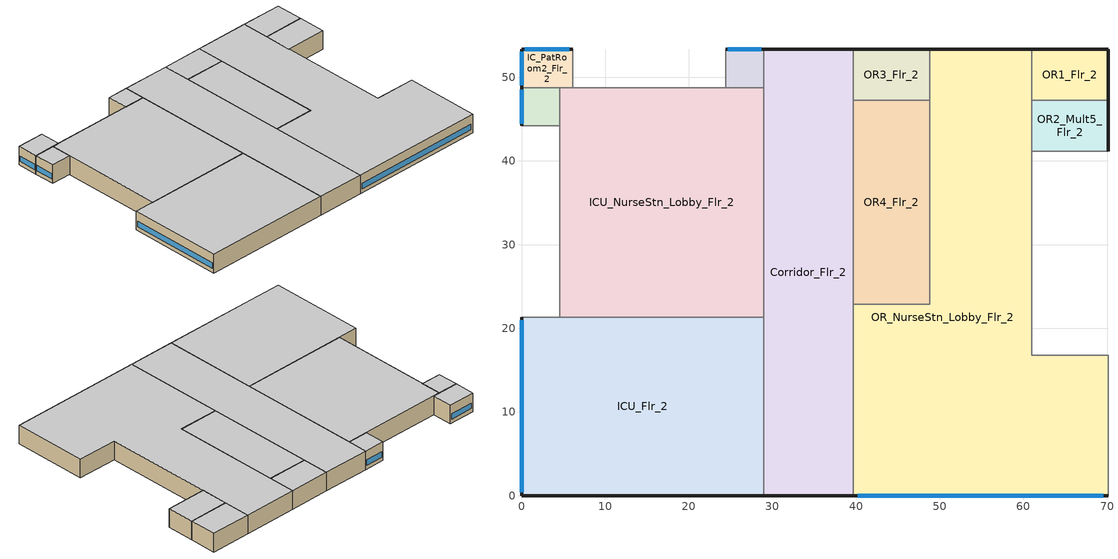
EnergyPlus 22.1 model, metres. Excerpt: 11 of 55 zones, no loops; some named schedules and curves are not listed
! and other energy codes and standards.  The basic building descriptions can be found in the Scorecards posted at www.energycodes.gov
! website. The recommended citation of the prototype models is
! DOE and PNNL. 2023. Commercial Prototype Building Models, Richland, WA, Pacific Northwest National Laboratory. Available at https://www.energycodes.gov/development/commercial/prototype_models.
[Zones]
OR1_Flr_2
 floor adiabatic (int_slab_floor): 70.1,53.34 70.1,47.24 60.96,47.24 60.96,53.34 z4.27
 wall outside (nonres_ext_wall_mid): 70.1,47.24 70.1,53.34 60.96,53.34 z4.27:8.54
 wall adiabatic (int_wall): 60.96,53.34 60.96,47.24 70.1,47.24 z4.27:8.54
 ceiling adiabatic (int_slab_ceiling): 60.96,53.34 60.96,47.24 70.1,47.24 70.1,53.34 z8.54
OR2_Mult5_Flr_2
 floor adiabatic (int_slab_floor): 70.1,47.24 70.1,41.15 60.96,41.15 60.96,47.24 z4.27
 wall outside (nonres_ext_wall_mid): 70.1,41.15 70.1,47.24 z4.27:8.54
 wall adiabatic (int_wall): 70.1,47.24 60.96,47.24 60.96,41.15 70.1,41.15 z4.27:8.54
 ceiling adiabatic (int_slab_ceiling): 60.96,47.24 60.96,41.15 70.1,41.15 70.1,47.24 z8.54
OR3_Flr_2
 floor adiabatic (int_slab_floor): 48.77,53.34 48.77,47.24 39.62,47.24 39.62,53.34 z4.27
 wall outside (nonres_ext_wall_mid): 48.77,53.34 39.62,53.34 z4.27:8.54
 wall adiabatic (int_wall): 39.62,53.34 39.62,47.24 48.77,47.24 48.77,53.34 z4.27:8.54
 ceiling adiabatic (int_slab_ceiling): 39.62,53.34 39.62,47.24 48.77,47.24 48.77,53.34 z8.54
OR4_Flr_2
 floor adiabatic (int_slab_floor): 48.77,47.24 48.77,22.86 39.62,22.86 39.62,47.24 z4.27
 wall adiabatic (int_wall): 48.77,47.24 39.62,47.24 39.62,22.86 48.77,22.86 48.77,47.24 z4.27:8.54
 ceiling adiabatic (int_slab_ceiling): 39.62,47.24 39.62,22.86 48.77,22.86 48.77,47.24 z8.54
IC_PatRoom1_Mult5_Flr_2
 floor adiabatic (int_slab_floor): 28.96,53.34 28.96,48.77 24.38,48.77 24.38,53.34 z4.27
 wall outside (nonres_ext_wall_mid): 28.96,53.34 24.38,53.34 z4.27:8.54
 wall adiabatic (int_wall): 24.38,53.34 24.38,48.77 28.96,48.77 28.96,53.34 z4.27:8.54
 window (NonresWindow_U_0.425_SHGC_West_0.249): 28.68,53.34 24.66,53.34 z5.18:6.4
 ceiling adiabatic (int_slab_ceiling): 24.38,53.34 24.38,48.77 28.96,48.77 28.96,53.34 z8.54
IC_PatRoom2_Flr_2
 floor adiabatic (int_slab_floor): 6.1,53.34 6.1,48.77 0,48.77 0,53.34 z4.27
 wall outside (nonres_ext_wall_mid): 6.1,53.34 0,53.34 0,48.77 z4.27:8.54
 wall adiabatic (int_wall): 0,48.77 6.1,48.77 6.1,53.34 z4.27:8.54
 window (NonresWindow_U_0.425_SHGC_West_0.249): 5.73,53.34 0.37,53.34 z5.18:6.4
 window (NonresWindow_U_0.425_SHGC_South_0.249): 0,53.07 0,49.04 z5.18:6.4
 ceiling adiabatic (int_slab_ceiling): 0,53.34 0,48.77 6.1,48.77 6.1,53.34 z8.54
IC_PatRoom3_Mult6_Flr_2
 floor adiabatic (int_slab_floor): 4.57,48.77 4.57,44.2 0,44.2 0,48.77 z4.27
 wall outside (nonres_ext_wall_mid): 0,48.77 0,44.2 z4.27:8.54
 wall adiabatic (int_wall): 0,44.2 4.57,44.2 4.57,48.77 0,48.77 z4.27:8.54
 window (NonresWindow_U_0.425_SHGC_South_0.249): 0,48.49 0,44.47 z5.18:6.4
 ceiling adiabatic (int_slab_ceiling): 0,48.77 0,44.2 4.57,44.2 4.57,48.77 z8.54
ICU_Flr_2
 floor adiabatic (int_slab_floor): 28.96,21.34 28.96,0 0,0 0,21.34 z4.27
 wall outside (nonres_ext_wall_mid): 0,21.34 0,0 28.96,0 z4.27:8.54
 wall adiabatic (int_wall): 28.96,0 28.96,21.34 0,21.34 z4.27:8.54
 window (NonresWindow_U_0.425_SHGC_South_0.249): 0,20.94 0,0.4 z5.18:6.4
 ceiling adiabatic (int_slab_ceiling): 0,21.34 0,0 28.96,0 28.96,21.34 z8.54
ICU_NurseStn_Lobby_Flr_2
 floor adiabatic (int_slab_floor): 4.57,21.34 4.57,48.77 28.96,48.77 28.96,21.34 z4.27
 wall adiabatic (int_wall): 28.96,48.77 4.57,48.77 4.57,21.34 28.96,21.34 28.96,48.77 z4.27:8.54
 ceiling adiabatic (int_slab_ceiling): 4.57,21.34 28.96,21.34 28.96,48.77 4.57,48.77 z8.54
Corridor_Flr_2
 floor adiabatic (int_slab_floor): 39.62,53.34 39.62,0 28.96,0 28.96,53.34 z4.27
 wall outside (nonres_ext_wall_mid): 39.62,53.34 28.96,53.34 / 28.96,0 39.62,0 z4.27:8.54
 wall adiabatic (int_wall): 39.62,0 39.62,53.34 / 28.96,53.34 28.96,0 z4.27:8.54
 ceiling adiabatic (int_slab_ceiling): 28.96,53.34 28.96,0 39.62,0 39.62,53.34 z8.54
OR_NurseStn_Lobby_Flr_2
 floor adiabatic (int_slab_floor): 39.62,0 39.62,22.86 48.77,22.86 48.77,53.34 60.96,53.34 60.96,16.76 70.1,16.76 70.1,0 z4.27
 wall outside (nonres_ext_wall_mid): 60.96,53.34 48.77,53.34 / 39.62,0 70.1,0 z4.27:8.54
 wall adiabatic (int_wall): 48.77,53.34 48.77,22.86 39.62,22.86 39.62,0 / 70.1,0 70.1,16.76 60.96,16.76 60.96,53.34 z4.27:8.54
 window (NonresWindow_U_0.425_SHGC_East_0.249): 40.2,0 69.53,0 z5.18:6.4
 ceiling adiabatic (int_slab_ceiling): 39.62,0 70.1,0 70.1,16.76 60.96,16.76 60.96,53.34 48.77,53.34 48.77,22.86 39.62,22.86 z8.54
[Building]
Hospital: North Axis {deg}=-90; Terrain=City; Loads Convergence Tolerance Value {W}=0.04; Temperature Convergence Tolerance Value {deltaC}=0.2; Solar Distribution=FullInteriorAndExterior; Maximum Number of Warmup Days=25; Minimum Number of Warmup Days=6
[Site:Location]
Site:Location=San.Diego-Brown.Field.Muni.AP_CA_USA WMO=722904; Latitude {N+ S-}=32.57; Longitude {W- E+}=-116.98; Time Zone Relative to GMT {GMT+/-}=-8; Elevation {m}=159
[SizingPeriod:DesignDay] Day of Month=21; Dry-Bulb Temperature Range Modifier Type=DefaultMultipliers; Humidity Condition Type=Wetbulb; Barometric Pressure {Pa}=99429; Rain {Yes/No}=No; Snow on ground {Yes/No}=No; Daylight Savings Time Indicator=No
Name | Month | Day Type | Maximum Dry-Bulb Temperature {C} | Daily Dry-Bulb Temperature Range {C} | Wetbulb at Maximum Dry-Bulb {C} | Wind Speed {m/s} design conditions vs. traditional 6.71 m/s (15 mph) | Wind Direction {Degrees; N=0, S=180} | Solar Model Indicator | Clearness {0.0 to 1.1} | Wind Speed {m/s} design conditions vs. traditional 3.35 m/s (7mph) | ASHRAE Clear Sky Optical Depth for Beam Irradiance (taub) | ASHRAE Clear Sky Optical Depth for Diffuse Irradiance (taud)
San.Diego-Brown.Field.Muni.AP_CA_USA Ann Htg 99.6% Condns DB | 12 | WinterDesignDay | 3.8 | 0 | 3.8 | 3 | 120 | ASHRAEClearSky | 0
San.Diego-Brown.Field.Muni.AP_CA_USA Ann Clg .4% Condns DB=>MWB | 8 | SummerDesignDay | 31.3 | 8.9 | 18.4 |  | 280 | ASHRAETau |  | 4.1 | 0.412 | 2.276
[Site:WaterMainsTemperature]
Calculation Method=Correlation; Annual average outdoor air temperature {C}=16; Maximum difference in monthly average outdoor air temperatures {C}=7.1
[Site:GroundTemperature:FCfactorMethod]
January Ground Temperature {C}=18.8; February Ground Temperature {C}=14.3; March Ground Temperature {C}=13.6; April Ground Temperature {C}=13.2; May Ground Temperature {C}=13.3; June Ground Temperature {C}=12.6; July Ground Temperature {C}=15.3; August Ground Temperature {C}=15.6; September Ground Temperature {C}=17.7; October Ground Temperature {C}=19.4; November Ground Temperature {C}=19.7; December Ground Temperature {C}=18.5
[Material:NoMass]
CP02 CARPET PAD: VeryRough, 0.21648, 0.9, 0.7, 0.8
Nonres_Exterior_Wall_Insulation_mid: MediumSmooth, 0.790218, 0.9, 0.7, 0.7
[Construction]
InteriorFurnishings: Std Wood 6inch
int_wall: G01 13mm gypsum board, G01 13mm gypsum board
int_slab_floor: 100mm Normalweight concrete floor, CP02 CARPET PAD
int_slab_ceiling: CP02 CARPET PAD, 100mm Normalweight concrete floor
nonres_ext_wall_mid: 200mm Normalweight concrete wall, Nonres_Exterior_Wall_Insulation_mid, G01 13mm gypsum board
NonresWindow_U_0.425_SHGC_South_0.249: Nonres Window Glazing Layer South
NonresWindow_U_0.425_SHGC_East_0.249: Nonres Window Glazing Layer East
NonresWindow_U_0.425_SHGC_West_0.249: Nonres Window Glazing Layer West
[Material]
Name | Roughness | Thickness {m} | Conductivity {W/m-K} | Density {kg/m3} | Specific Heat {J/kg-K} | Thermal Absorptance | Solar Absorptance | Visible Absorptance | Absorptance:Thermal | Absorptance:Solar | Absorptance:Visible
Std Wood 6inch | MediumSmooth | 0.15 | 0.12 | 540 | 1210 | 0.9 | 0.7 | 0.7
G01 13mm gypsum board | Smooth | 0.0127 | 0.16 | 800 | 1090 |  |  |  | 0.9 | 0.7 | 0.5
200mm Normalweight concrete wall | MediumRough | 0.2032 | 2.31 | 2322 | 832
100mm Normalweight concrete floor | MediumRough | 0.1016 | 2.31 | 2322 | 832
[WindowMaterial:SimpleGlazingSystem] U-Factor {W/m2-K}=2.41326; Solar Heat Gain Coefficient=0.249; Visible Transmittance=0.2739
Nonres Window Glazing Layer South; Nonres Window Glazing Layer East; Nonres Window Glazing Layer West
[Zone] Type=1; Ceiling Height {m}=4.2683; Floor Area {m2}=autocalculate; Part of Total Floor Area=YES
Name | Multiplier | Volume {m3}
OR1_Flr_2; OR3_Flr_2 | 1 | 237.91
OR2_Mult5_Flr_2 | 5 | 237.91
OR4_Flr_2 | 1 | 951.7
IC_PatRoom1_Mult5_Flr_2 | 5 | 89.21
IC_PatRoom2_Flr_2 | 1 | 118.96
IC_PatRoom3_Mult6_Flr_2 | 6 | 89.21
ICU_Flr_2 | 1 | 2637.63
ICU_NurseStn_Lobby_Flr_2 | 1 | 2854.51
Corridor_Flr_2 | 1 | 2428.79
OR_NurseStn_Lobby_Flr_2 | 1 | 4322.24
[InternalMass] Construction=InteriorFurnishings
Name | Zone or ZoneList | Surface Area {m2}
OR1_Flr_2_InternalMass_1 | OR1_Flr_2 | 111.4836
OR2_Mult5_Flr_2_InternalMass_1 | OR2_Mult5_Flr_2 | 111.4836
OR3_Flr_2_InternalMass_1 | OR3_Flr_2 | 111.4836
OR4_Flr_2_InternalMass_1 | OR4_Flr_2 | 445.9346
IC_PatRoom1_Mult5_Flr_2_InternalMass_1 | IC_PatRoom1_Mult5_Flr_2 | 41.8064
IC_PatRoom2_Flr_2_InternalMass_1 | IC_PatRoom2_Flr_2 | 55.7418
IC_PatRoom3_Mult6_Flr_2_InternalMass_1 | IC_PatRoom3_Mult6_Flr_2 | 41.8064
ICU_Flr_2_InternalMass_1 | ICU_Flr_2 | 1235.93
ICU_NurseStn_Lobby_Flr_2_InternalMass_1 | ICU_NurseStn_Lobby_Flr_2 | 1337.54
Corridor_Flr_2_InternalMass_1 | Corridor_Flr_2 | 1138.06
OR_NurseStn_Lobby_Flr_2_InternalMass_1 | OR_NurseStn_Lobby_Flr_2 | 2025.29
[People] Number of People Calculation Method=People; Fraction Radiant=0.3; Sensible Heat Fraction=AUTOCALCULATE; Activity Level Schedule=ACTIVITY_SCH; Enable ASHRAE 55 Comfort Warnings=No; Mean Radiant Temperature Calculation Type=ZoneAveraged; Work Efficiency Schedule=WORK_EFF_SCH; Clothing Insulation Calculation Method=ClothingInsulationSchedule; Clothing Insulation Schedule=CLOTHING_SCH; Air Velocity Schedule=AIR_VELO_SCH; Thermal Comfort Model 1 Type=FANGER
Name | Zone or ZoneList or Space or SpaceList | Number of People Schedule | Number of People
OR1_Flr_2 | OR1_Flr_2 | BLDG_OCC_SCH | 2.9988
OR2_Mult5_Flr_2 | OR2_Mult5_Flr_2 | BLDG_OCC_SCH | 2.9988
OR3_Flr_2 | OR3_Flr_2 | BLDG_OCC_SCH | 2.9988
OR4_Flr_2 | OR4_Flr_2 | BLDG_OCC_SCH | 11.9956
IC_PatRoom1_Mult5_Flr_2 | IC_PatRoom1_Mult5_Flr_2 | BLDG_OCC_EXTD_SCH | 1.1244
IC_PatRoom2_Flr_2 | IC_PatRoom2_Flr_2 | BLDG_OCC_EXTD_SCH | 1.4994
IC_PatRoom3_Mult6_Flr_2 | IC_PatRoom3_Mult6_Flr_2 | BLDG_OCC_EXTD_SCH | 1.1244
ICU_Flr_2 | ICU_Flr_2 | BLDG_OCC_EXTD_SCH | 33.2462
ICU_NurseStn_Lobby_Flr_2 | ICU_NurseStn_Lobby_Flr_2 | BLDG_OCC_EXTD_SCH | 9.5946
Corridor_Flr_2 | Corridor_Flr_2 | BLDG_OCC_EXTD_SCH | 6.1228
OR_NurseStn_Lobby_Flr_2 | OR_NurseStn_Lobby_Flr_2 | BLDG_OCC_EXTD_SCH | 14.528
[Lights] Design Level Calculation Method=Watts/Area; Return Air Fraction=0; Fraction Radiant=0.7; Fraction Visible=0.2; Fraction Replaceable=1; Return Air Fraction Calculated from Plenum Temperature=No
Name | Zone or ZoneList or Space or SpaceList | Schedule | Watts per Zone Floor Area {W/m2}
OR1_Flr_2_Lights | OR1_Flr_2 | ltg_sch6_or | 24.32641
OR2_Mult5_Flr_2_Lights | OR2_Mult5_Flr_2 | ltg_sch6_or | 24.32641
OR3_Flr_2_Lights | OR3_Flr_2 | ltg_sch6_or | 24.32641
OR4_Flr_2_Lights | OR4_Flr_2 | ltg_sch6_or | 24.32641
IC_PatRoom1_Mult5_Flr_2_Lights | IC_PatRoom1_Mult5_Flr_2 | ltg_sch7_ic | 13.45487
IC_PatRoom2_Flr_2_Lights | IC_PatRoom2_Flr_2 | ltg_sch7_ic | 13.45487
IC_PatRoom3_Mult6_Flr_2_Lights | IC_PatRoom3_Mult6_Flr_2 | ltg_sch7_ic | 13.45487
ICU_Flr_2_Lights | ICU_Flr_2 | ltg_sch7_ic | 13.45487
ICU_NurseStn_Lobby_Flr_2_Lights | ICU_NurseStn_Lobby_Flr_2 | ltg_sch8_nursstn | 12.59376
Corridor_Flr_2_Lights | Corridor_Flr_2 | ltg_sch4_corridor | 7.43823
OR_NurseStn_Lobby_Flr_2_Lights | OR_NurseStn_Lobby_Flr_2 | ltg_sch9_nursestn_lobby2 | 10.46251
[ElectricEquipment] Design Level Calculation Method=EquipmentLevel; Fraction Latent=0; Fraction Radiant=0.5; Fraction Lost=0
Name | Zone or ZoneList or Space or SpaceList | Schedule | Design Level {W}
OR1_Flr_2_MiscPlug_Equip | OR1_Flr_2 | BLDG_EQUIP_SCH | 2399.13
OR2_Mult5_Flr_2_MiscPlug_Equip | OR2_Mult5_Flr_2 | BLDG_EQUIP_SCH | 2399.13
OR3_Flr_2_MiscPlug_Equip | OR3_Flr_2 | BLDG_EQUIP_SCH | 2399.13
OR4_Flr_2_MiscPlug_Equip | OR4_Flr_2 | BLDG_EQUIP_SCH | 9596.51
IC_PatRoom1_Mult5_Flr_2_MiscPlug_Equip | IC_PatRoom1_Mult5_Flr_2 | BLDG_EQUIP_EXTD_SCH | 674.7548
IC_PatRoom2_Flr_2_MiscPlug_Equip | IC_PatRoom2_Flr_2 | BLDG_EQUIP_EXTD_SCH | 899.673
IC_PatRoom3_Mult6_Flr_2_MiscPlug_Equip | IC_PatRoom3_Mult6_Flr_2 | BLDG_EQUIP_EXTD_SCH | 674.7548
ICU_Flr_2_MiscPlug_Equip | ICU_Flr_2 | BLDG_EQUIP_EXTD_SCH | 19947.9
ICU_NurseStn_Lobby_Flr_2_MiscPlug_Equip | ICU_NurseStn_Lobby_Flr_2 | BLDG_EQUIP_EXTD_SCH | 14391.9
OR_NurseStn_Lobby_Flr_2_MiscPlug_Equip | OR_NurseStn_Lobby_Flr_2 | BLDG_EQUIP_EXTD_SCH | 11331.5
[Exterior:FuelEquipment] Fuel Use Type=Electricity
Name | Schedule | Design Level {W}
Elevators | BLDG_ELEVATORS | 57630.4
Elevators_Lights_Fan | ELEV_LIGHT_FAN_SCH_ADD_DF | 501
[Exterior:Lights]
Exterior_Lights: Schedule=Exterior_Lgt_ALWAYS_ON; Design Level {W}=10551.7; Control Option=AstronomicalClock
[ZoneInfiltration:DesignFlowRate] Schedule=INFIL_SCH_PNNL; Design Flow Rate Calculation Method=Flow/ExteriorWallArea; Flow per Exterior Surface Area {m3/s-m2}=0.000569572; Constant Term Coefficient=0; Temperature Term Coefficient=0; Velocity Term Coefficient=0.224; Velocity Squared Term Coefficient=0
Name | Zone or ZoneList
OR1_Flr_2_Infiltration | OR1_Flr_2
OR2_Mult5_Flr_2_Infiltration | OR2_Mult5_Flr_2
OR3_Flr_2_Infiltration | OR3_Flr_2
OR4_Flr_2_Infiltration | OR4_Flr_2
IC_PatRoom1_Mult5_Flr_2_Infiltration | IC_PatRoom1_Mult5_Flr_2
IC_PatRoom2_Flr_2_Infiltration | IC_PatRoom2_Flr_2
IC_PatRoom3_Mult6_Flr_2_Infiltration | IC_PatRoom3_Mult6_Flr_2
ICU_Flr_2_Infiltration | ICU_Flr_2
ICU_NurseStn_Lobby_Flr_2_Infiltration | ICU_NurseStn_Lobby_Flr_2
Corridor_Flr_2_Infiltration | Corridor_Flr_2
OR_NurseStn_Lobby_Flr_2_Infiltration | OR_NurseStn_Lobby_Flr_2
[Refrigeration:CompressorRack] Heat Rejection Location=OUTDOORS; Design Condenser Fan Power {W}=1000; Condenser Type=AirCooled
Name | Design Compressor Rack COP {W/W} | Compressor Rack COP Function of Temperature Curve | Condenser Fan Power Function of Temperature Curve | Refrigeration Case Name or WalkIn Name or CaseAndWalkInList
RACK1 | 2.3 | RACK1_RackCOPfTCurve | RACK1_RackCondFanCurve2 | RACK1CaseList
RACK2 | 6.93 | RACK2_RackCOPfTCurve |  | RACK2CaseList
[SetpointManager:Scheduled] Control Variable=Temperature; Schedule=VAV_SAT_SCH
Name | Setpoint Node or NodeList
VAV_ER SAT setpoint | VAV_ER Supply Equipment Outlet Node
VAV_OR SAT setpoint | VAV_OR Supply Equipment Outlet Node
VAV_ICU SAT setpoint | VAV_ICU Supply Equipment Outlet Node
VAV_PATRMS SAT setpoint | VAV_PATRMS Supply Equipment Outlet Node
VAV_LABS SAT setpoint | VAV_LABS Supply Equipment Outlet Node
[EnergyManagementSystem:Actuator]
Name | Actuated Component Unique | Actuated Component Type | Actuated Component Control Type
TowerCurveOutput | Tower_Fan_Curve | Curve | Curve Result
BypassHXStatus | Bypass Heat Exchanger Status | Schedule:Constant | Schedule Value
HRC_SPM_Reset | Heat Recovery Chiller Bypass Loop Setpoint Schedule | Schedule:Constant | Schedule Value
vav_1_MAX_OA_FRAC | VAV_1 Max OA Fraction | Schedule:Constant | Schedule Value
vav_2_MAX_OA_FRAC | VAV_2 Max OA Fraction | Schedule:Constant | Schedule Value
BoilerCurve | HeatSys1 BOILER EFFICIENCY CURVE | Curve | Curve Result
[AvailabilityManager:NightCycle] Applicability Schedule=Always_On; Fan Schedule=HVACOperationSchd; Control Type=CycleOnAny; Thermostat Tolerance {deltaC}=1; Cycling Run Time Control Type=FixedRunTime; Cycling Run Time {s}=1800
VAV_1 Availability Manager; VAV_2 Availability Manager; VAV_ER Availability Manager; VAV_OR Availability Manager; VAV_ICU Availability Manager; VAV_PATRMS Availability Manager; VAV_LABS Availability Manager; CAV_KITCHEN Availability Manager
[SCHEDULE:COMPACT]
ltg_sch7_ic; ltg_sch8_nursstn: Through: 12/31, For: SummerDesignDay, Until: 24:00, 1, For: WinterDesignDay, Until: 24:00, 0, For: Weekdays, Until: 8:00, 0.5, Until: 16:00, 0.9, Until: 24:00, 0.5, For: Saturday, Until: 8:00, 0.5, Until: 18:00, 0.8, Until: 24:00, 0.5, For: AllOtherDays, Until: 8:00, 0.5, Until: 16:00, 0.7, Until: 24:00, 0.5
ltg_sch4_corridor: Through: 12/31, For: SummerDesignDay, Until: 24:00, 1, For: WinterDesignDay, Until: 24:00, 0, For: Weekdays, Until: 8:00, 0.46767, Until: 16:00, 0.84181, Until: 24:00, 0.46767, For: Saturday, Until: 8:00, 0.46767, Until: 18:00, 0.74828, Until: 24:00, 0.46767, For: AllOtherDays, Until: 8:00, 0.46767, Until: 16:00, 0.65474, Until: 24:00, 0.46767
ltg_sch6_or: Through: 12/31, For: SummerDesignDay, Until: 24:00, 1, For: WinterDesignDay, Until: 24:00, 0, For: Weekdays, Until: 7:00, 0.1, Until: 8:00, 0.5, Until: 16:00, 0.9, Until: 23:00, 0.3, Until: 24:00, 0.1, For: Saturday, Until: 7:00, 0.1, Until: 8:00, 0.2, Until: 18:00, 0.4, Until: 24:00, 0.1, For: AllOtherDays, Until: 8:00, 0.05, Until: 16:00, 0.1, Until: 24:00, 0.05
ltg_sch9_nursestn_lobby2: Through: 12/31, For: SummerDesignDay, Until: 24:00, 1, For: WinterDesignDay, Until: 24:00, 0, For: Weekdays, Until: 8:00, 0.425, Until: 16:00, 0.765, Until: 24:00, 0.425, For: Saturday, Until: 8:00, 0.425, Until: 18:00, 0.68, Until: 24:00, 0.425, For: AllOtherDays, Until: 8:00, 0.425, Until: 16:00, 0.595, Until: 24:00, 0.425
[Schedule:Compact]
BLDG_OCC_SCH: Through: 12/31, For: Weekdays, Until: 07:00, 0, Until: 08:00, 0.1, Until: 09:00, 0.5, Until: 17:00, 0.8, Until: 18:00, 0.5, Until: 20:00, 0.3, Until: 22:00, 0.2, Until: 24:00, 0, For: SummerDesignDay, Until: 24:00, 1, For: WinterDesignDay, Until: 24:00, 0, For: Saturday, Until: 07:00, 0, Until: 08:00, 0.1, Until: 09:00, 0.3, Until: 17:00, 0.4, Until: 19:00, 0.1, Until: 24:00, 0, For: Sunday Holidays AllOtherDays, Until: 08:00, 0, Until: 16:00, 0.05, Until: 24:00, 0
BLDG_OCC_EXTD_SCH: Through: 12/31, For: Weekdays, Until: 07:00, 0.4, Until: 08:00, 0.5, Until: 09:00, 0.6, Until: 17:00, 0.8, Until: 18:00, 0.6, Until: 20:00, 0.5, Until: 24:00, 0.4, For: SummerDesignDay, Until: 24:00, 1, For: WinterDesignDay, Until: 24:00, 0, For: Saturday, Until: 07:00, 0.4, Until: 08:00, 0.5, Until: 17:00, 0.6, Until: 19:00, 0.5, Until: 24:00, 0.4, For: Sunday Holidays AllOtherDays, Until: 08:00, 0.4, Until: 16:00, 0.6, Until: 24:00, 0.4
BLDG_EQUIP_SCH: Through: 12/31, For: Weekdays, Until: 07:00, 0.349268, Until: 08:00, 0.681801, Until: 16:00, 0.876602, Until: 22:00, 0.584401, Until: 23:00, 0.523902, Until: 24:00, 0.349268, For: SummerDesignDay, Until: 24:00, 1, For: WinterDesignDay, Until: 24:00, 0, For: Saturday, Until: 07:00, 0.349268, Until: 08:00, 0.487001, Until: 18:00, 0.633101, Until: 24:00, 0.349268, For: Sunday Holidays AllOtherDays, Until: 08:00, 0.261951, Until: 16:00, 0.349268, Until: 24:00, 0.261951
BLDG_EQUIP_EXTD_SCH: Through: 12/31, For: Weekdays, Until: 07:00, 0.4, Until: 08:00, 0.7, Until: 16:00, 0.9, Until: 23:00, 0.6, Until: 24:00, 0.4, For: SummerDesignDay, Until: 24:00, 1, For: WinterDesignDay, Until: 24:00, 0, For: Saturday, Until: 07:00, 0.4, Until: 08:00, 0.5, Until: 18:00, 0.65, Until: 24:00, 0.4, For: Sunday Holidays AllOtherDays, Until: 08:00, 0.4, Until: 16:00, 0.6, Until: 24:00, 0.4
BLDG_ELEVATORS: Through: 12/31, For: SummerDesignDay, Until: 24:00, 1, For: WinterDesignDay, Until: 24:00, 0.2, For: Weekdays, Until: 07:00, 0.2, Until: 08:00, 0.5, Until: 09:00, 0.75, Until: 10:00, 1, Until: 11:00, 1, Until: 12:00, 1, Until: 13:00, 0.75, Until: 14:00, 1, Until: 15:00, 1, Until: 16:00, 1, Until: 17:00, 1, Until: 18:00, 1, Until: 19:00, 0.52, Until: 20:00, 0.52, Until: 21:00, 0.52, Until: 22:00, 0.28, Until: 24:00, 0.2, For: Saturday, Until: 07:00, 0.2, Until: 08:00, 0.4, Until: 09:00, 0.46, Until: 10:00, 0.7, Until: 11:00, 0.7, Until: 12:00, 0.7, Until: 13:00, 0.51, Until: 14:00, 0.51, Until: 15:00, 0.51, Until: 16:00, 0.51, Until: 17:00, 0.51, Until: 18:00, 0.25, Until: 24:00, 0.2, For: AllOtherDays, Until: 08:00, 0.2, Until: 16:00, 0.4, Until: 24:00, 0.2
ACTIVITY_SCH: Through: 12/31, For: AllDays, Until: 24:00, 120
WORK_EFF_SCH: Through: 12/31, For: AllDays, Until: 24:00, 0
AIR_VELO_SCH: Through: 12/31, For: AllDays, Until: 24:00, 0.2
CLOTHING_SCH: Through: 04/30, For: AllDays, Until: 24:00, 1, Through: 09/30, For: AllDays, Until: 24:00, 0.5, Through: 12/31, For: AllDays, Until: 24:00, 1
